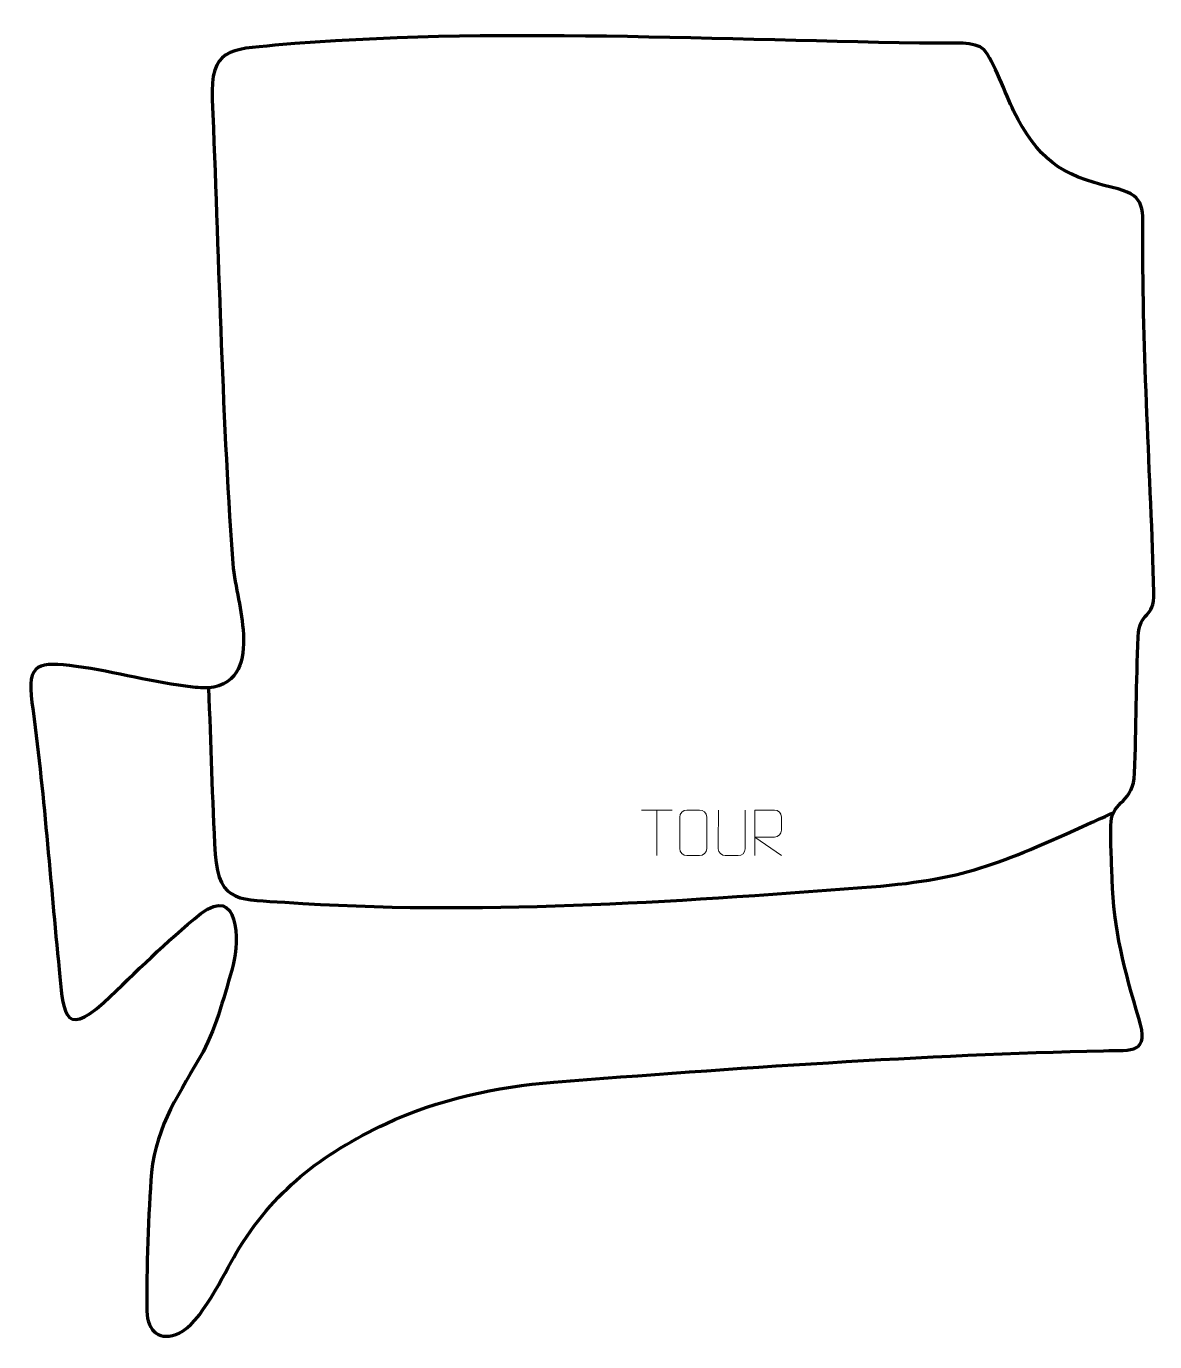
# Model space of a CAD drawing. Header units: millimetres. Extents: x -538 to 83, y 101 to 824.
import ezdxf

# ---------------------------------------------------------------- set-up
doc = ezdxf.new("R2010")
doc.units = ezdxf.units.MM
doc.header["$MEASUREMENT"] = 0
doc.layers.add('layer 2', color=7, linetype='Continuous')
doc.layers.add('layer 3', color=7, linetype='Continuous')

msp = doc.modelspace()

# ---------------------------------------------------------------- linework, layer by layer
at = {"layer": 'layer 2', "color": 142, "lineweight": 158}
msp.add_open_spline([(-437.4994, 460.2779), (-436.1623, 429.9657), (-435.5655, 399.064), (-433.7573, 368.8691), (-433.7573, 368.8691), (-432.0993, 341.1834), (-418.6189, 344.1045), (-395.453, 342.4711), (-395.453, 342.4711), (-291.5413, 335.1439), (-182.1321, 342.614), (-78.2994, 350.4593), (-78.2994, 350.4593), (-20.7968, 354.804), (-3.8632, 363.1248), (47.7525, 386.2028), (47.7525, 386.2028), (51.8133, 388.0139), (55.8742, 389.8248), (59.937, 391.6316)], degree=3, knots=[0, 0, 0, 0, 0.16666667, 0.16666667, 0.16666667, 0.16666667, 0.33333333, 0.33333333, 0.33333333, 0.33333333, 0.5, 0.5, 0.5, 0.5, 0.66666667, 0.66666667, 0.66666667, 0.66666667, 1, 1, 1, 1], dxfattribs=at)
at = {"layer": 'layer 3', "color": 242, "lineweight": 158}
msp.add_open_spline([(-35.515, 814.5821), (-28.7248, 814.5353), (-16.2065, 815.9125), (-11.1492, 811.0115), (-11.1492, 811.0115), (-5.9629, 805.2931), (0.8852, 785.9525), (5.0958, 777.5513), (5.0958, 777.5513), (18.3265, 751.1525), (30.5936, 742.0684), (59.4124, 735.343), (59.4124, 735.343), (77.0366, 731.23), (76.2875, 725.6149), (76.1606, 708.8556), (76.1606, 708.8556), (75.6738, 644.5562), (80.4635, 577.2814), (82.2227, 512.6643), (82.2227, 512.6643), (82.629, 497.7363), (74.1192, 503.1064), (73.5319, 488.3306), (73.5319, 488.3306), (72.5561, 463.3199), (72.4431, 438.2693), (71.5707, 413.3252), (71.5707, 413.3252), (71.0085, 397.2494), (59.5637, 398.0635), (58.631, 386.6993), (58.631, 386.6993), (58.046, 377.2264), (59.0575, 364.963), (59.2199, 355.0328), (59.2199, 355.0328), (59.9005, 327.8886), (66.2075, 304.3882), (73.9601, 278.6503), (73.9601, 278.6503), (79.8406, 259.1278), (70.9291, 261.2007), (54.4749, 260.8474), (54.4749, 260.8474), (-42.8131, 258.7586), (-150.3949, 251.1237), (-247.7334, 243.5745), (-247.7334, 243.5745), (-278.997, 241.1498), (-311.5429, 234.0316), (-339.9961, 220.6883), (-339.9961, 220.6883), (-375.621, 203.8642), (-401.8543, 183.7843), (-422.3141, 149.5236), (-422.3141, 149.5236), (-428.7699, 138.2734), (-442.0655, 110.6169), (-453.5106, 105.5727), (-453.5106, 105.5727), (-464.1513, 100.8831), (-471.0925, 106.2297), (-471.3252, 117.6429), (-471.3252, 117.6429), (-471.7692, 139.4138), (-470.4542, 172.4487), (-468.8218, 193.8428), (-468.8218, 193.8428), (-466.1201, 220.2393), (-452.9046, 238.0873), (-440.4783, 260.2152), (-440.4783, 260.2152), (-432.9675, 274.3707), (-428.3337, 292.6094), (-423.8725, 308.1089), (-423.8725, 308.1089), (-420.4308, 321.2105), (-420.8944, 352.2152), (-441.6072, 336.2437), (-441.6072, 336.2437), (-461.2862, 320.5924), (-476.8364, 304.2371), (-494.9974, 287.3699), (-494.9974, 287.3699), (-517.8374, 266.1569), (-517.4535, 284.5336), (-519.5461, 305.3844), (-519.5461, 305.3844), (-524.4335, 354.0849), (-527.867, 403.9536), (-534.5497, 452.2849), (-534.5497, 452.2849), (-537.6192, 474.3074), (-530.4138, 474.7319), (-510.2215, 472.053), (-510.2215, 472.053), (-488.87, 469.2203), (-467.0606, 462.9099), (-446.0829, 460.6853), (-446.0829, 460.6853), (-442.2308, 460.2768), (-438.3493, 459.9963), (-434.505, 460.5867), (-434.505, 460.5867), (-418.8318, 464.848), (-417.4213, 478.0292), (-418.4926, 492.2682), (-418.4926, 492.2682), (-419.4571, 505.0866), (-423.3613, 517.6129), (-424.3349, 531.2272), (-424.3349, 531.2272), (-430.26, 614.0665), (-431.7837, 700.2197), (-435.4616, 783.515), (-435.4616, 783.515), (-436.7029, 811.6281), (-425.4837, 811.3213), (-401.0265, 813.4947), (-401.0265, 813.4947), (-283.5264, 823.9368), (-154.1891, 815.8903), (-35.515, 814.5821)], degree=3, knots=[0, 0, 0, 0, 0.03125, 0.03125, 0.03125, 0.03125, 0.0625, 0.0625, 0.0625, 0.0625, 0.09375, 0.09375, 0.09375, 0.09375, 0.125, 0.125, 0.125, 0.125, 0.15625, 0.15625, 0.15625, 0.15625, 0.1875, 0.1875, 0.1875, 0.1875, 0.21875, 0.21875, 0.21875, 0.21875, 0.25, 0.25, 0.25, 0.25, 0.28125, 0.28125, 0.28125, 0.28125, 0.3125, 0.3125, 0.3125, 0.3125, 0.34375, 0.34375, 0.34375, 0.34375, 0.375, 0.375, 0.375, 0.375, 0.40625, 0.40625, 0.40625, 0.40625, 0.4375, 0.4375, 0.4375, 0.4375, 0.46875, 0.46875, 0.46875, 0.46875, 0.5, 0.5, 0.5, 0.5, 0.53125, 0.53125, 0.53125, 0.53125, 0.5625, 0.5625, 0.5625, 0.5625, 0.59375, 0.59375, 0.59375, 0.59375, 0.625, 0.625, 0.625, 0.625, 0.65625, 0.65625, 0.65625, 0.65625, 0.6875, 0.6875, 0.6875, 0.6875, 0.71875, 0.71875, 0.71875, 0.71875, 0.75, 0.75, 0.75, 0.75, 0.78125, 0.78125, 0.78125, 0.78125, 0.8125, 0.8125, 0.8125, 0.8125, 0.84375, 0.84375, 0.84375, 0.84375, 0.875, 0.875, 0.875, 0.875, 0.90625, 0.90625, 0.90625, 0.90625, 0.9375, 0.9375, 0.9375, 0.9375, 1, 1, 1, 1], dxfattribs=at)
at = {"layer": 'layer 3', "color": 250, "lineweight": 9}
for points in [[(-199.5304, 393.061), (-199.5304, 393.061), (-182.5432, 393.061), (-182.5432, 393.061)], [(-191.0366, 368.131), (-191.0366, 368.131), (-191.0366, 393.0845), (-191.0366, 393.0845)]]:
    msp.add_open_spline(points, degree=3, dxfattribs=at)
for points, knots in [([(-174.5564, 393.0842), (-172.2307, 393.0842), (-169.9046, 393.0842), (-167.5785, 393.0842), (-167.5785, 393.0842), (-165.6319, 393.1198), (-163.6405, 391.6282), (-163.6138, 389.1906), (-163.6138, 389.1906), (-163.6142, 383.4437), (-163.6142, 377.6964), (-163.6138, 371.9487), (-163.6138, 371.9487), (-163.7536, 369.6253), (-165.4308, 368.1457), (-167.5785, 368.1349), (-167.5785, 368.1349), (-169.9104, 368.1353), (-172.2423, 368.1353), (-174.5738, 368.1349), (-174.5738, 368.1349), (-176.4988, 368.0295), (-178.4709, 369.914), (-178.4597, 371.9313), (-178.4597, 371.9313), (-178.4594, 377.7014), (-178.4594, 383.4711), (-178.4597, 389.2404), (-178.4597, 389.2404), (-178.4555, 391.3785), (-176.7088, 393.0977), (-174.5564, 393.0842)], [0, 0, 0, 0, 0.11111111, 0.11111111, 0.11111111, 0.11111111, 0.22222222, 0.22222222, 0.22222222, 0.22222222, 0.33333333, 0.33333333, 0.33333333, 0.33333333, 0.44444444, 0.44444444, 0.44444444, 0.44444444, 0.55555556, 0.55555556, 0.55555556, 0.55555556, 0.66666667, 0.66666667, 0.66666667, 0.66666667, 0.77777778, 0.77777778, 0.77777778, 0.77777778, 1, 1, 1, 1]), ([(-142.531, 393.0884), (-142.5314, 387.5489), (-142.4356, 377.3471), (-142.4352, 371.8067), (-142.4352, 371.8067), (-142.575, 369.5672), (-144.2522, 368.141), (-146.3999, 368.1305), (-146.3999, 368.1305), (-148.7318, 368.1309), (-151.0637, 368.1309), (-153.3952, 368.1305), (-153.3952, 368.1305), (-155.3202, 368.029), (-157.2923, 369.8455), (-157.2811, 371.79), (-157.2811, 371.79), (-157.2808, 377.3519), (-157.1854, 387.5273), (-157.1858, 393.0884)], [0, 0, 0, 0, 0.16666667, 0.16666667, 0.16666667, 0.16666667, 0.33333333, 0.33333333, 0.33333333, 0.33333333, 0.5, 0.5, 0.5, 0.5, 0.66666667, 0.66666667, 0.66666667, 0.66666667, 1, 1, 1, 1]), ([(-137.1903, 368.1307), (-137.1903, 368.1307), (-137.1903, 393.0842), (-137.1903, 393.0842), (-137.1903, 393.0842), (-133.5955, 393.0842), (-130, 393.0842), (-126.4048, 393.0842), (-126.4048, 393.0842), (-124.0795, 393.0465), (-122.5222, 391.5565), (-122.5263, 389.1901), (-122.5263, 389.1901), (-122.5267, 387.1546), (-122.5267, 384.0952), (-122.5263, 382.0592), (-122.5263, 382.0592), (-122.5328, 380.1837), (-124.3451, 378.2419), (-126.3546, 378.2228), (-126.3546, 378.2228), (-126.3546, 378.2228), (-137.1903, 378.2228), (-137.1903, 378.2228), (-137.1903, 378.2228), (-137.1903, 378.2228), (-122.5356, 368.1307), (-122.5356, 368.1307)], [0, 0, 0, 0, 0.125, 0.125, 0.125, 0.125, 0.25, 0.25, 0.25, 0.25, 0.375, 0.375, 0.375, 0.375, 0.5, 0.5, 0.5, 0.5, 0.625, 0.625, 0.625, 0.625, 0.75, 0.75, 0.75, 0.75, 1, 1, 1, 1])]:
    msp.add_open_spline(points, degree=3, knots=knots, dxfattribs=at)

doc.saveas('drawing.dxf')
